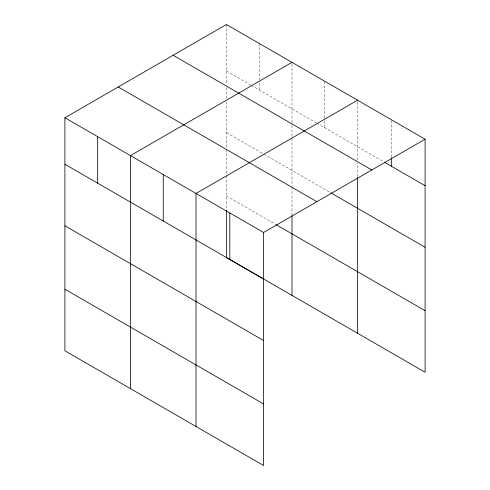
<?xml version="1.0" encoding="UTF-8"?>
<svg xmlns="http://www.w3.org/2000/svg" width="490" height="490" viewBox="0 0 490 490"><rect width="100%" height="100%" fill="white"/><g stroke="black" fill="none" stroke-linecap="round" stroke-linejoin="round"><path stroke-width="0.37" stroke-dasharray="2.45 1.84" d="M291.985 125.367L291.985 186.267M291.985 122.365L291.985 62.353M357.553 176.731L357.553 163.219M357.553 160.218L357.553 100.205M226.423 70.995L250.678 85.003M251.333 85.383L316.246 122.855M316.901 123.235L383.376 161.614M226.423 132.557L263.136 153.756M263.792 154.13L330.015 192.362M226.423 195.982L275.594 224.371M391.326 120.467L391.326 157.057M324.766 81.279L324.766 117.87M324.766 120.92L324.766 127.78M291.985 187.021L291.985 214.957M259.204 43.426L259.204 80.017M259.204 83.061L259.204 89.921M226.423 24.5L226.423 84.513M226.423 87.514L226.423 99.525M226.423 101.779L226.423 148.415M226.423 149.168L226.423 174.838M226.423 175.592L226.423 209.493"/><path stroke-width="0.73" d="M64.9 117.753L263.577 232.462L263.577 465.5L64.9 350.791L64.9 117.753L226.423 24.5L425.1 139.209L425.1 372.247L226.423 257.538L226.423 210.241M291.985 62.353L130.463 155.606L130.463 388.644M357.553 100.205L196.025 193.464L196.025 426.502M263.577 232.462L425.1 139.209M384.705 162.38L425.1 185.704M173.117 55.272L371.8 169.981M330.67 192.742L425.1 247.266M118.2 86.981L316.883 201.69M276.25 224.751L425.1 310.685M64.9 164.254L263.577 278.957M64.9 225.81L263.577 340.519M64.9 289.235L263.577 403.944M391.326 157.823L391.326 166.202M357.553 177.484L357.553 333.243M291.985 215.71L291.985 295.39M229.804 212.96L229.804 259.461M163.244 174.532L163.244 221.033M97.681 136.679L97.681 183.18"/></g></svg>
